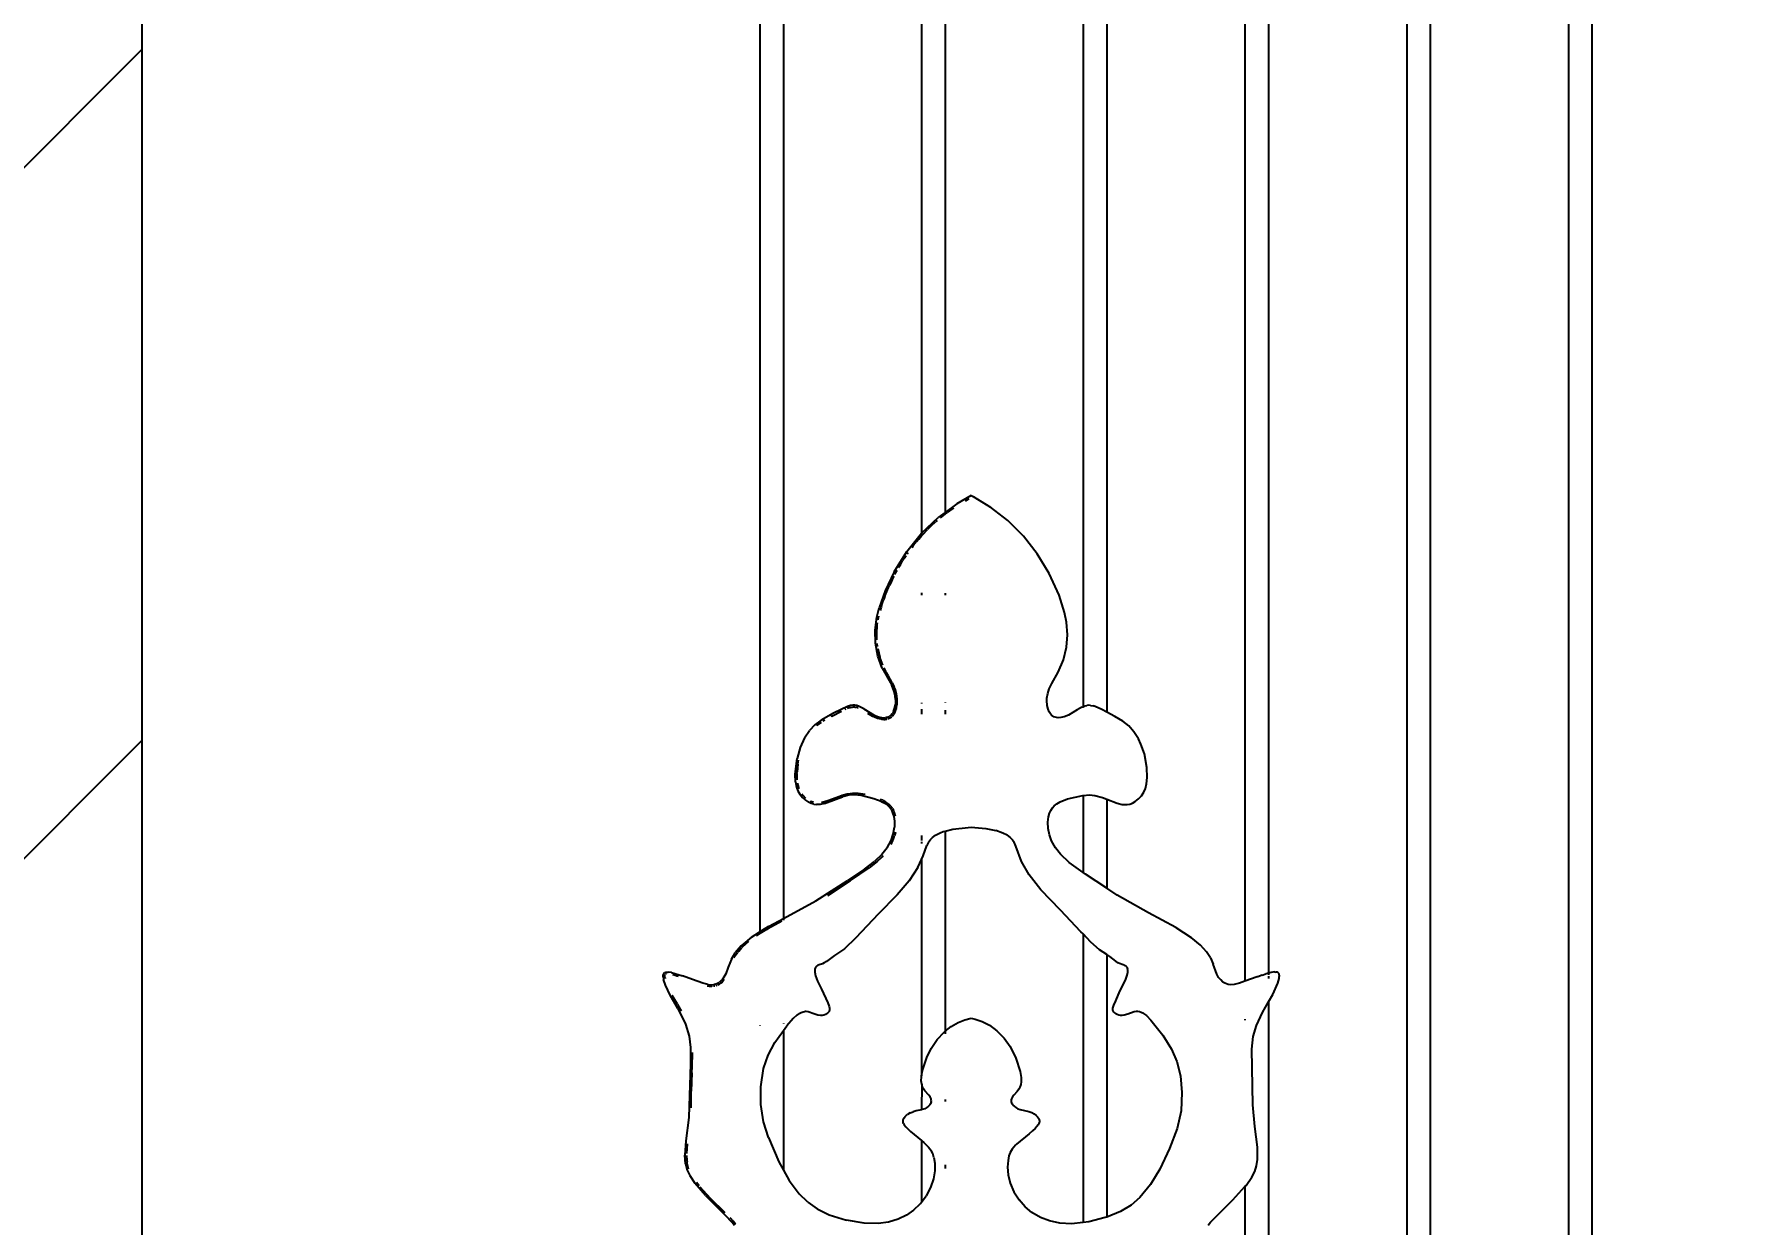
# Model space of a CAD drawing. Header units: inches. Extents: x -52 to 87, y -61 to 47.
# Drawn here: x 2.02 to 10.75, y -22.44 to -16.35 of the extents above; entities that cross this region are included whole.
import ezdxf

# ---------------------------------------------------------------- set-up
doc = ezdxf.new("R2010")
doc.units = ezdxf.units.IN
doc.header["$MEASUREMENT"] = 0
doc.dimstyles.get("Standard").update_dxf_attribs({"dimtxt": 1, "dimasz": 1, "dimexe": 0.18, "dimexo": 0.0625, "dimgap": 0.09, "dimtad": 0, "dimtih": 1, "dimtoh": 1, "dimdec": 1, "dimdsep": 46, "dimlunit": 3, "dimtxsty": 'Standard', "dimblk": 'OBLIQUE', "dimcen": 1, "dimse1": 1, "dimse2": 1, "dimclrd": 1, "dimadec": 0, "dimazin": 0, "dimtfac": 1, "dimtdec": 1, "dimtofl": 0, "dimtmove": 0, "dimatfit": 3, "dimfxl": 1, "dimtolj": 1, "dimtzin": 0, "dimarcsym": 0})

# ---------------------------------------------------------------- blocks, each defined once
blk = doc.blocks.new('_Oblique')
at = {"color": 0, "linetype": 'ByBlock', "lineweight": -2}
blk.add_line((-0.5, -0.5), (0.5, 0.5), dxfattribs=at)
blk = doc.blocks.new('*D6')
at = {"color": 1, "lineweight": -2, "transparency": 16777216}
for p, q in [((2.5723, 46.7915), (37.2384, 46.7915)), ((74.5723, 46.7915), (38.5851, 46.7915))]:
    blk.add_line(p, q, dxfattribs=at)
at = {"layer": 'Defpoints', "color": 0, "transparency": 16777216}
for p in [(74.5723, 46.7915), (2.5723, -45.4684), (74.5723, -45.4684)]:
    blk.add_point(p, dxfattribs=at)
at = {"color": 1, "lineweight": -2, "transparency": 16777216, "rotation": 180}
blk.add_blockref('_Oblique', (2.5723, 46.7915), dxfattribs=at)
at = {"color": 1, "lineweight": -2, "transparency": 16777216}
blk.add_blockref('_Oblique', (74.5723, 46.7915), dxfattribs=at)
at = {"color": 0, "transparency": 16777216, "insert": (37.9117, 46.7915), "char_height": 1, "attachment_point": 5}
blk.add_mtext("\\A1;6'", dxfattribs=at)

msp = doc.modelspace()

# ---------------------------------------------------------------- hatches: boundary and pattern name
h = msp.add_hatch()
h.set_pattern_fill('ANSI31', color=256, scale=20)
h.set_pattern_definition([(45, (-78.281, -54.853), (-1.767767, 1.767767), [])])
h.paths.add_polyline_path([(2.5723, 38.5316), (-2.4277, 38.5316), (-2.4277, -45.4684), (2.5723, -45.4684)])
h.paths.add_polyline_path([(74.5723, -45.4684), (79.5723, -45.4684), (79.5723, 38.5316), (74.5723, 38.5316)])
h.paths.add_polyline_path([(-0.8443, -3.7957), (0.989, -3.7957), (0.989, -2.2957), (-0.8443, -2.2957)], flags=24)
h.paths.add_polyline_path([(76.1557, 22.7204), (77.989, 22.7204), (77.989, 24.2204), (76.1557, 24.2204)], flags=24)

# ---------------------------------------------------------------- linework, layer by layer
for p, q in [((2.5723, -45.4684), (2.5723, 38.5316)), ((9.8714, 38.5316), (9.8714, -25.779)), ((9.9919, 38.5316), (9.9919, -25.779)), ((5.7333, -8.2703), (5.7333, -20.9422)), ((5.8537, -8.2703), (5.8537, -20.8731)), ((7.3885, -8.2703), (7.3885, -19.7911)), ((7.509, -8.2703), (7.509, -19.8184)), ((8.2162, -8.2703), (8.2162, -21.1949)), ((8.3366, -8.2703), (8.3366, -21.1534)), ((9.0438, -8.2703), (9.0438, -25.779)), ((9.1642, -8.2703), (9.1642, -25.779)), ((6.6813, -9.9449), (6.6813, -18.7962)), ((6.5609, -9.9681), (6.5612, -18.9029)), ((6.7407, -18.7529), (6.6813, -18.7962)), ((6.8151, -18.7104), (6.7407, -18.7529)), ((6.7851, -18.737), (6.8043, -18.7258)), ((6.8151, -18.7104), (6.8245, -18.7153)), ((6.8245, -18.7153), (6.9137, -18.7688)), ((7.0024, -18.8377), (6.9137, -18.7688)), ((6.5612, -18.9029), (6.6465, -18.8217)), ((6.608, -18.8676), (6.6347, -18.8435)), ((6.6405, -18.8381), (6.6347, -18.8435)), ((6.6813, -18.7962), (6.6465, -18.8217)), ((6.6575, -18.8238), (6.6813, -18.8062)), ((6.6813, -18.7962), (6.6813, -18.8062)), ((6.6813, -18.8062), (6.6924, -18.7966)), ((6.7014, -18.7904), (6.6924, -18.7966)), ((6.7101, -18.7838), (6.7014, -18.7904)), ((6.7236, -18.7752), (6.7101, -18.7838)), ((6.7236, -18.7752), (6.7256, -18.7736)), ((7.0823, -18.9175), (7.0024, -18.8377)), ((6.4855, -18.9962), (6.5612, -18.9029)), ((6.5462, -18.9326), (6.5331, -18.949)), ((6.5462, -18.9326), (6.5529, -18.9255)), ((6.5529, -18.9255), (6.5609, -18.916)), ((6.5612, -18.9029), (6.5609, -18.916)), ((6.5609, -18.916), (6.5617, -18.9151)), ((6.5617, -18.9151), (6.5696, -18.9074)), ((6.5696, -18.9074), (6.5918, -18.8834)), ((6.6, -18.8757), (6.5918, -18.8834)), ((6.608, -18.8676), (6.6, -18.8757)), ((7.153, -19.0081), (7.0823, -18.9175)), ((6.4206, -19.1008), (6.4855, -18.9962)), ((6.476, -19.0263), (6.4632, -19.0449)), ((6.476, -19.0263), (6.4787, -19.0213)), ((6.4787, -19.0213), (6.4825, -19.016)), ((6.4915, -19.0035), (6.4868, -19.0104)), ((6.5185, -18.9663), (6.5108, -18.977)), ((6.5185, -18.9663), (6.5331, -18.949)), ((7.2139, -19.1089), (7.153, -19.0081)), ((6.4206, -19.1008), (6.3746, -19.198)), ((6.4236, -19.1141), (6.4278, -19.1055)), ((6.4278, -19.1055), (6.4357, -19.0921)), ((6.4431, -19.0781), (6.4522, -19.0639)), ((6.4522, -19.0639), (6.4632, -19.0449)), ((7.2643, -19.2195), (7.2139, -19.1089)), ((6.3746, -19.198), (6.3436, -19.2848)), ((6.3728, -19.2257), (6.3967, -19.1685)), ((6.4046, -19.1525), (6.3967, -19.1685)), ((6.4102, -19.1399), (6.4046, -19.1525)), ((6.4192, -19.1229), (6.4102, -19.1399)), ((6.3315, -19.333), (6.3436, -19.2848)), ((6.3535, -19.2818), (6.3494, -19.2977)), ((6.3562, -19.2739), (6.3535, -19.2818)), ((6.3562, -19.2739), (6.3592, -19.2639)), ((6.3592, -19.2639), (6.3676, -19.2409)), ((6.3728, -19.2257), (6.3676, -19.2409)), ((6.5609, -19.2079), (6.5609, -19.2194)), ((6.6813, -19.2099), (6.6813, -19.2194)), ((7.2932, -19.3089), (7.2643, -19.2195)), ((6.3227, -19.3984), (6.3315, -19.333)), ((6.3328, -19.3873), (6.3329, -19.38)), ((6.3329, -19.38), (6.3344, -19.3708)), ((6.3344, -19.3708), (6.3353, -19.3611)), ((6.3381, -19.3467), (6.3402, -19.3337)), ((6.3402, -19.3337), (6.3424, -19.3251)), ((7.3031, -19.3573), (7.2932, -19.3089)), ((7.3082, -19.4227), (7.3031, -19.3573)), ((6.3245, -19.4661), (6.3227, -19.3984)), ((6.3374, -19.5322), (6.3245, -19.4661)), ((6.3311, -19.4044), (6.3328, -19.3873)), ((6.3316, -19.4488), (6.3311, -19.4044)), ((6.3359, -19.4827), (6.3333, -19.4672)), ((7.303, -19.4859), (7.3082, -19.4227)), ((6.3372, -19.4934), (6.3476, -19.5365)), ((6.3597, -19.5928), (6.3374, -19.5322)), ((6.3627, -19.5783), (6.3476, -19.5365)), ((7.2601, -19.6136), (7.2871, -19.551)), ((7.2871, -19.551), (7.303, -19.4859)), ((6.3597, -19.5928), (6.408, -19.6808)), ((6.3786, -19.6107), (6.3688, -19.5919)), ((6.3815, -19.6164), (6.3786, -19.6107)), ((6.3912, -19.6333), (6.3815, -19.6164)), ((6.4071, -19.6617), (6.3912, -19.6333)), ((7.2274, -19.6709), (7.2601, -19.6136)), ((6.4112, -19.6683), (6.4071, -19.6617)), ((6.4209, -19.7123), (6.408, -19.6808)), ((6.4112, -19.6683), (6.4202, -19.6879)), ((6.4245, -19.6983), (6.4202, -19.6879)), ((6.4264, -19.735), (6.4209, -19.7123)), ((6.4255, -19.6994), (6.4245, -19.6983)), ((6.4332, -19.725), (6.4255, -19.6994)), ((6.4366, -19.7498), (6.4332, -19.725)), ((7.2025, -19.7463), (7.2063, -19.7231)), ((7.2063, -19.7231), (7.2143, -19.6984)), ((7.2143, -19.6984), (7.2274, -19.6709)), ((6.1016, -19.838), (6.1515, -19.8128)), ((6.1495, -19.804), (6.1107, -19.8238)), ((6.181, -19.7895), (6.1495, -19.804)), ((6.1732, -19.8023), (6.1678, -19.8045)), ((6.1979, -19.7845), (6.181, -19.7895)), ((6.1813, -19.7989), (6.187, -19.7966)), ((6.187, -19.7966), (6.1918, -19.7952)), ((6.1918, -19.7952), (6.1966, -19.7937)), ((6.1966, -19.7937), (6.1984, -19.7934)), ((6.2092, -19.7829), (6.1979, -19.7845)), ((6.1984, -19.7934), (6.2004, -19.7928)), ((6.2004, -19.7928), (6.2067, -19.7919)), ((6.2067, -19.7919), (6.2082, -19.7916)), ((6.2082, -19.7916), (6.2099, -19.7915)), ((6.2189, -19.783), (6.2092, -19.7829)), ((6.2099, -19.7915), (6.2139, -19.7916)), ((6.2165, -19.7915), (6.2139, -19.7916)), ((6.2165, -19.7915), (6.2184, -19.7917)), ((6.2184, -19.7917), (6.221, -19.7921)), ((6.2288, -19.7847), (6.2189, -19.783)), ((6.221, -19.7921), (6.2255, -19.7928)), ((6.2353, -19.7959), (6.2255, -19.7928)), ((6.2419, -19.7892), (6.2288, -19.7847)), ((6.2353, -19.7959), (6.2362, -19.7963)), ((6.2646, -19.8015), (6.2419, -19.7892)), ((6.2646, -19.8015), (6.3183, -19.8341)), ((6.4168, -19.8146), (6.4113, -19.8244)), ((6.4168, -19.8146), (6.4224, -19.7998)), ((6.4224, -19.7998), (6.4271, -19.7769)), ((6.4231, -19.8213), (6.4253, -19.8167)), ((6.4253, -19.8167), (6.4297, -19.8055)), ((6.4282, -19.7542), (6.4264, -19.735)), ((6.4282, -19.7542), (6.4271, -19.7769)), ((6.4297, -19.8055), (6.4305, -19.8022)), ((6.4316, -19.7989), (6.4305, -19.8022)), ((6.4316, -19.7989), (6.4359, -19.7762)), ((6.4359, -19.7762), (6.4366, -19.7498)), ((6.5609, -19.771), (6.5609, -19.7733)), ((6.5609, -19.8034), (6.5609, -19.8287)), ((6.6813, -19.7687), (6.6813, -19.7706)), ((6.6813, -19.8077), (6.6813, -19.8283)), ((7.202, -19.7587), (7.2025, -19.7463)), ((7.2041, -19.7838), (7.202, -19.7587)), ((7.2088, -19.8029), (7.2041, -19.7838)), ((7.2144, -19.8166), (7.2088, -19.8029)), ((7.2205, -19.8267), (7.2144, -19.8166)), ((7.3579, -19.8064), (7.3134, -19.8334)), ((7.3811, -19.7927), (7.3579, -19.8064)), ((7.3811, -19.7927), (7.3885, -19.7911)), ((7.3885, -19.7911), (7.3957, -19.7864)), ((7.3957, -19.7864), (7.4062, -19.7837)), ((7.4157, -19.7828), (7.4062, -19.7837)), ((7.426, -19.7834), (7.4157, -19.7828)), ((7.426, -19.7834), (7.4407, -19.7867)), ((7.4651, -19.7963), (7.4407, -19.7867)), ((7.4828, -19.805), (7.4651, -19.7963)), ((7.509, -19.8184), (7.4828, -19.805)), ((7.5509, -19.8397), (7.509, -19.8184)), ((6.0141, -19.8836), (5.9876, -19.9123)), ((6.0467, -19.8586), (6.0141, -19.8836)), ((6.0256, -19.8851), (6.025, -19.8861)), ((6.0256, -19.8851), (6.0279, -19.8834)), ((6.0279, -19.8834), (6.0301, -19.8813)), ((6.0301, -19.8813), (6.0479, -19.8687)), ((6.1107, -19.8238), (6.0467, -19.8586)), ((6.0562, -19.8628), (6.0652, -19.8579)), ((6.1016, -19.838), (6.0968, -19.8406)), ((6.3122, -19.8401), (6.286, -19.8256)), ((6.3161, -19.8426), (6.3122, -19.8401)), ((6.3234, -19.8452), (6.3161, -19.8426)), ((6.3183, -19.8341), (6.3398, -19.8424)), ((6.3249, -19.8459), (6.3234, -19.8452)), ((6.336, -19.85), (6.3249, -19.8459)), ((6.3453, -19.8525), (6.336, -19.85)), ((6.3398, -19.8424), (6.3562, -19.8461)), ((6.3538, -19.8543), (6.3453, -19.8525)), ((6.3583, -19.8551), (6.3538, -19.8543)), ((6.3562, -19.8461), (6.3687, -19.8471)), ((6.3625, -19.8552), (6.3583, -19.8551)), ((6.3685, -19.8555), (6.3625, -19.8552)), ((6.3685, -19.8555), (6.3723, -19.8556)), ((6.3687, -19.8471), (6.3784, -19.8463)), ((6.3754, -19.8552), (6.3723, -19.8556)), ((6.3765, -19.8551), (6.3754, -19.8552)), ((6.3765, -19.8551), (6.3806, -19.8546)), ((6.386, -19.8445), (6.3784, -19.8463)), ((6.3852, -19.8536), (6.3806, -19.8546)), ((6.386, -19.8445), (6.3874, -19.844)), ((6.3874, -19.844), (6.393, -19.8416)), ((6.3902, -19.8521), (6.393, -19.851)), ((6.393, -19.8416), (6.3984, -19.8382)), ((6.397, -19.8491), (6.393, -19.851)), ((6.3983, -19.8485), (6.397, -19.8491)), ((6.4052, -19.8439), (6.3983, -19.8485)), ((6.4038, -19.8336), (6.3984, -19.8382)), ((6.4038, -19.8336), (6.4091, -19.8274)), ((6.4041, -19.8446), (6.4052, -19.8439)), ((6.4052, -19.8439), (6.4089, -19.8404)), ((6.4091, -19.8274), (6.4113, -19.8244)), ((6.4107, -19.8387), (6.4118, -19.8377)), ((6.4118, -19.8377), (6.419, -19.8282)), ((6.4204, -19.8257), (6.419, -19.8282)), ((6.4231, -19.8213), (6.4204, -19.8257)), ((7.2262, -19.8334), (7.2205, -19.8267)), ((7.2319, -19.8383), (7.2262, -19.8334)), ((7.2375, -19.8418), (7.2319, -19.8383)), ((7.244, -19.8445), (7.2375, -19.8418)), ((7.2511, -19.8462), (7.244, -19.8445)), ((7.2598, -19.847), (7.2511, -19.8462)), ((7.2729, -19.8463), (7.2598, -19.847)), ((7.2907, -19.8424), (7.2729, -19.8463)), ((7.3134, -19.8334), (7.2907, -19.8424)), ((7.5918, -19.8642), (7.5509, -19.8397)), ((7.6211, -19.8883), (7.5918, -19.8642)), ((7.6472, -19.9182), (7.6211, -19.8883)), ((5.9622, -19.9499), (5.9389, -19.9998)), ((5.9622, -19.9499), (5.9876, -19.9123)), ((7.6711, -19.9551), (7.6472, -19.9182)), ((7.6839, -19.9813), (7.6711, -19.9551)), ((7.7011, -20.0308), (7.6839, -19.9813)), ((5.9142, -20.1357), (5.9235, -20.0551)), ((5.9389, -19.9998), (5.9235, -20.0551)), ((5.9273, -20.0842), (5.931, -20.0645)), ((7.7137, -20.102), (7.7011, -20.0308)), ((5.9156, -20.1751), (5.9142, -20.1357)), ((5.9229, -20.1325), (5.923, -20.1306)), ((5.9229, -20.1325), (5.9232, -20.1641)), ((5.923, -20.1306), (5.9237, -20.124)), ((5.9273, -20.0842), (5.9237, -20.124)), ((7.713, -20.1857), (7.7162, -20.1526)), ((7.7162, -20.1526), (7.7137, -20.102)), ((5.9156, -20.1751), (5.921, -20.2017)), ((5.921, -20.2017), (5.9281, -20.2208)), ((5.9259, -20.1822), (5.9272, -20.1913)), ((5.9272, -20.1913), (5.9331, -20.2103)), ((5.9281, -20.2208), (5.9377, -20.2379)), ((5.9377, -20.2379), (5.9514, -20.255)), ((5.9474, -20.236), (5.9527, -20.2436)), ((5.9514, -20.255), (5.9663, -20.2686)), ((5.9527, -20.2436), (5.9669, -20.258)), ((6.0638, -20.2853), (6.1557, -20.2514)), ((6.0818, -20.2702), (6.1371, -20.2491)), ((6.1371, -20.2491), (6.1551, -20.2429)), ((6.1551, -20.2429), (6.1805, -20.2363)), ((6.1894, -20.2435), (6.1557, -20.2514)), ((6.1805, -20.2363), (6.2088, -20.2332)), ((6.2164, -20.2418), (6.1894, -20.2435)), ((6.2369, -20.2345), (6.2088, -20.2332)), ((6.2524, -20.2454), (6.2164, -20.2418)), ((6.2715, -20.2403), (6.2369, -20.2345)), ((6.3171, -20.2608), (6.2524, -20.2454)), ((7.3084, -20.2622), (7.3869, -20.244)), ((7.3869, -20.244), (7.3885, -20.2439)), ((7.3885, -20.2439), (7.4207, -20.2418)), ((7.3885, -20.2439), (7.3885, -20.6391)), ((7.4207, -20.2418), (7.448, -20.2447)), ((7.448, -20.2447), (7.4871, -20.2555)), ((7.4871, -20.2555), (7.509, -20.2638)), ((7.6715, -20.2623), (7.6862, -20.2465)), ((7.6862, -20.2465), (7.6984, -20.2281)), ((7.6984, -20.2281), (7.7072, -20.208)), ((7.7072, -20.208), (7.713, -20.1857)), ((5.9663, -20.2686), (5.9824, -20.2794)), ((5.996, -20.2856), (5.9824, -20.2794)), ((5.9915, -20.274), (5.9954, -20.2761)), ((6.0075, -20.2802), (5.9954, -20.2761)), ((6.0099, -20.2896), (5.996, -20.2856)), ((6.0099, -20.2896), (6.0232, -20.2911)), ((6.0412, -20.2901), (6.0232, -20.2911)), ((6.0638, -20.2853), (6.0412, -20.2901)), ((6.0492, -20.2798), (6.0522, -20.2794)), ((6.0522, -20.2794), (6.0805, -20.2707)), ((6.0818, -20.2702), (6.0805, -20.2707)), ((6.3546, -20.2745), (6.3171, -20.2608)), ((6.3487, -20.263), (6.3565, -20.266)), ((6.3546, -20.2745), (6.3756, -20.2862)), ((6.362, -20.2691), (6.3565, -20.266)), ((6.362, -20.2691), (6.3646, -20.2703)), ((6.3786, -20.2779), (6.3646, -20.2703)), ((6.3756, -20.2862), (6.3879, -20.2957)), ((6.3927, -20.2885), (6.3786, -20.2779)), ((6.3982, -20.3067), (6.3879, -20.2957)), ((6.4038, -20.2999), (6.3927, -20.2885)), ((6.4063, -20.3185), (6.3982, -20.3067)), ((6.4038, -20.2999), (6.408, -20.3059)), ((6.4063, -20.3185), (6.4129, -20.3324)), ((6.408, -20.3059), (6.4101, -20.3084)), ((6.4116, -20.311), (6.4101, -20.3084)), ((6.4116, -20.311), (6.4133, -20.3134)), ((6.4129, -20.3324), (6.4188, -20.3517)), ((6.4133, -20.3134), (6.4158, -20.3186)), ((6.4184, -20.3234), (6.4158, -20.3186)), ((6.4196, -20.3264), (6.4184, -20.3234)), ((6.4196, -20.3264), (6.4207, -20.3288)), ((6.4275, -20.351), (6.4207, -20.3288)), ((7.2109, -20.354), (7.2161, -20.3356)), ((7.2161, -20.3356), (7.2226, -20.321)), ((7.2226, -20.321), (7.2309, -20.3081)), ((7.2309, -20.3081), (7.2404, -20.2976)), ((7.2404, -20.2976), (7.253, -20.2873)), ((7.253, -20.2873), (7.2699, -20.2773)), ((7.2699, -20.2773), (7.3084, -20.2622)), ((7.509, -20.2638), (7.509, -20.7191)), ((7.509, -20.2638), (7.5625, -20.2841)), ((7.5625, -20.2841), (7.5879, -20.29)), ((7.5879, -20.29), (7.5993, -20.2911)), ((7.5993, -20.2911), (7.6131, -20.2906)), ((7.6131, -20.2906), (7.6261, -20.2882)), ((7.6261, -20.2882), (7.6397, -20.2834)), ((7.6397, -20.2834), (7.6548, -20.2752)), ((7.6548, -20.2752), (7.6715, -20.2623)), ((6.4162, -20.4422), (6.4223, -20.4069)), ((6.4188, -20.3517), (6.4225, -20.3766)), ((6.4225, -20.3766), (6.4223, -20.4069)), ((6.6568, -20.4351), (6.6711, -20.4295)), ((6.6711, -20.4295), (6.6813, -20.4268)), ((6.6813, -20.4268), (6.7203, -20.4166)), ((6.6813, -20.4268), (6.6813, -21.451)), ((6.7203, -20.4166), (6.7988, -20.408)), ((6.7988, -20.408), (6.8151, -20.4074)), ((6.8151, -20.4074), (6.889, -20.4132)), ((6.889, -20.4132), (6.9405, -20.4237)), ((6.9765, -20.4365), (6.9405, -20.4237)), ((7.2074, -20.3814), (7.2109, -20.354)), ((7.2086, -20.4139), (7.2074, -20.3814)), ((7.2149, -20.4453), (7.2086, -20.4139)), ((6.3846, -20.5117), (6.3579, -20.546)), ((6.3846, -20.5117), (6.4048, -20.4747)), ((6.4045, -20.4953), (6.4174, -20.4657)), ((6.4048, -20.4747), (6.4162, -20.4422)), ((6.4174, -20.4657), (6.4189, -20.462)), ((6.4189, -20.462), (6.4227, -20.4492)), ((6.4269, -20.4346), (6.4227, -20.4492)), ((6.4269, -20.4346), (6.4273, -20.4317)), ((6.5609, -20.4484), (6.5609, -20.4732)), ((6.5609, -20.4768), (6.5609, -20.479)), ((6.5609, -20.4839), (6.5609, -20.4869)), ((6.5609, -20.4895), (6.5609, -20.4921)), ((6.5694, -20.5532), (6.5879, -20.5005)), ((6.5969, -20.4826), (6.5879, -20.5005)), ((6.5969, -20.4826), (6.606, -20.4703)), ((6.606, -20.4703), (6.6173, -20.4591)), ((6.6173, -20.4591), (6.632, -20.4482)), ((6.632, -20.4482), (6.6568, -20.4351)), ((6.9984, -20.4483), (6.9765, -20.4365)), ((6.9984, -20.4483), (7.014, -20.46)), ((7.014, -20.46), (7.0255, -20.4717)), ((7.0255, -20.4717), (7.0342, -20.4841)), ((7.0435, -20.5032), (7.0342, -20.4841)), ((7.0726, -20.5814), (7.0435, -20.5032)), ((7.2265, -20.4771), (7.2149, -20.4453)), ((7.2462, -20.5127), (7.2265, -20.4771)), ((7.2713, -20.5449), (7.2462, -20.5127)), ((6.2684, -20.6213), (6.3196, -20.5826)), ((6.3333, -20.5821), (6.2923, -20.6148)), ((6.3579, -20.546), (6.3196, -20.5826)), ((6.3333, -20.5821), (6.3584, -20.5575)), ((6.3584, -20.5575), (6.3643, -20.5517)), ((6.5418, -20.6127), (6.5609, -20.5715)), ((6.5609, -20.5715), (6.5694, -20.5532)), ((6.5609, -20.5715), (6.5609, -21.6782)), ((7.1114, -20.6504), (7.0726, -20.5814)), ((7.3166, -20.5876), (7.2713, -20.5449)), ((7.3885, -20.6391), (7.3166, -20.5876)), ((6.0197, -20.783), (6.1808, -20.6807)), ((6.0816, -20.7558), (6.1971, -20.6801)), ((6.2684, -20.6213), (6.1808, -20.6807)), ((6.1971, -20.6801), (6.2923, -20.6148)), ((6.4973, -20.6804), (6.4361, -20.7523)), ((6.5418, -20.6127), (6.4973, -20.6804)), ((7.1721, -20.728), (7.1114, -20.6504)), ((7.3995, -20.647), (7.3885, -20.6391)), ((7.509, -20.7191), (7.3995, -20.647)), ((6.4361, -20.7523), (6.3381, -20.8515)), ((7.2715, -20.8309), (7.1721, -20.728)), ((7.5628, -20.7545), (7.509, -20.7191)), ((7.7219, -20.8442), (7.5628, -20.7545)), ((5.8537, -20.8731), (6.0197, -20.783)), ((6.3381, -20.8515), (6.2246, -20.9733)), ((7.3767, -20.9412), (7.2715, -20.8309)), ((7.8618, -20.9196), (7.7219, -20.8442)), ((5.6904, -20.9691), (5.7333, -20.9422)), ((5.7333, -20.9513), (5.7149, -20.9625)), ((5.7772, -20.9146), (5.7333, -20.9422)), ((5.7582, -20.9354), (5.7333, -20.9513)), ((5.7333, -20.9422), (5.7333, -20.9513)), ((5.765, -20.9317), (5.7582, -20.9354)), ((5.7738, -20.9264), (5.765, -20.9317)), ((5.8461, -20.887), (5.7738, -20.9264)), ((5.7772, -20.9146), (5.8537, -20.8731)), ((5.8537, -20.8743), (5.8537, -20.8829)), ((7.3885, -20.9529), (7.3767, -20.9412)), ((7.4269, -20.9954), (7.3885, -20.9529)), ((7.3885, -20.9529), (7.3885, -22.4288)), ((7.8618, -20.9196), (7.9416, -20.9704)), ((5.638, -21.0132), (5.6068, -21.0495)), ((5.6256, -21.0404), (5.6193, -21.0473)), ((5.6256, -21.0404), (5.639, -21.0246)), ((5.6904, -20.9691), (5.638, -21.0132)), ((5.6432, -21.0203), (5.639, -21.0246)), ((5.675, -20.9917), (5.6432, -21.0203)), ((6.1661, -21.0292), (6.115, -21.063)), ((6.2246, -20.9733), (6.1661, -21.0292)), ((7.4714, -21.0349), (7.4269, -20.9954)), ((7.509, -21.0586), (7.4714, -21.0349)), ((7.9887, -21.0098), (7.9416, -20.9704)), ((8.0189, -21.0435), (7.9887, -21.0098)), ((5.5716, -21.1223), (5.5588, -21.1577)), ((5.5873, -21.0816), (5.5716, -21.1223)), ((5.5873, -21.0816), (5.6068, -21.0495)), ((5.6155, -21.0523), (5.6004, -21.0758)), ((5.6155, -21.0523), (5.6193, -21.0473)), ((6.0157, -21.1283), (6.0145, -21.1332)), ((6.0173, -21.1246), (6.0157, -21.1283)), ((6.0191, -21.1216), (6.0173, -21.1246)), ((6.0212, -21.1192), (6.0191, -21.1216)), ((6.0238, -21.117), (6.0212, -21.1192)), ((6.028, -21.1145), (6.0238, -21.117)), ((6.0361, -21.1111), (6.028, -21.1145)), ((6.0541, -21.1052), (6.0361, -21.1111)), ((6.0627, -21.1009), (6.0541, -21.1052)), ((6.0735, -21.093), (6.0627, -21.1009)), ((6.115, -21.063), (6.0735, -21.093)), ((7.509, -21.0586), (7.509, -22.401)), ((7.5238, -21.068), (7.509, -21.0586)), ((7.5547, -21.0913), (7.5238, -21.068)), ((7.5661, -21.1), (7.5547, -21.0913)), ((7.5738, -21.1042), (7.5661, -21.1)), ((7.5931, -21.1108), (7.5738, -21.1042)), ((7.6005, -21.1136), (7.5931, -21.1108)), ((7.6005, -21.1136), (7.6057, -21.1164)), ((7.6057, -21.1164), (7.6084, -21.1186)), ((7.6084, -21.1186), (7.6106, -21.1209)), ((7.6106, -21.1209), (7.6125, -21.1237)), ((7.6125, -21.1237), (7.614, -21.127)), ((7.614, -21.127), (7.6153, -21.1311)), ((8.0394, -21.0748), (8.0189, -21.0435)), ((8.0394, -21.0748), (8.0536, -21.1068)), ((8.072, -21.1589), (8.0536, -21.1068)), ((5.2383, -21.1715), (5.2384, -21.1658)), ((5.2383, -21.1715), (5.2407, -21.1866)), ((5.2384, -21.1658), (5.2391, -21.1605)), ((5.24, -21.1576), (5.2391, -21.1605)), ((5.24, -21.1576), (5.2411, -21.1553)), ((5.2497, -21.2148), (5.2407, -21.1866)), ((5.2422, -21.1537), (5.2411, -21.1553)), ((5.2422, -21.1537), (5.2441, -21.1517)), ((5.2441, -21.1517), (5.2455, -21.1506)), ((5.2455, -21.1506), (5.2479, -21.1494)), ((5.2469, -21.1705), (5.247, -21.1655)), ((5.2473, -21.1739), (5.2469, -21.1705)), ((5.247, -21.1655), (5.2474, -21.1624)), ((5.2474, -21.1758), (5.2473, -21.1739)), ((5.2474, -21.1624), (5.248, -21.1606)), ((5.2474, -21.1758), (5.2478, -21.1781)), ((5.2478, -21.1781), (5.2487, -21.1814)), ((5.2479, -21.1494), (5.2495, -21.1488)), ((5.2495, -21.1488), (5.2511, -21.1483)), ((5.2735, -21.2659), (5.2497, -21.2148)), ((5.2515, -21.1572), (5.2505, -21.1577)), ((5.2511, -21.1483), (5.256, -21.1475)), ((5.2531, -21.1566), (5.2515, -21.1572)), ((5.256, -21.1561), (5.2531, -21.1566)), ((5.256, -21.1475), (5.2642, -21.1475)), ((5.2801, -21.1499), (5.2642, -21.1475)), ((5.2801, -21.1499), (5.3367, -21.1675)), ((5.2857, -21.1605), (5.3002, -21.1643)), ((5.3002, -21.1643), (5.3042, -21.1657)), ((5.3042, -21.1657), (5.3064, -21.1663)), ((5.3064, -21.1663), (5.3146, -21.1692)), ((5.3883, -21.1864), (5.3367, -21.1675)), ((5.4406, -21.2044), (5.3883, -21.1864)), ((5.4694, -21.2111), (5.4406, -21.2044)), ((5.4694, -21.2111), (5.4861, -21.2124)), ((5.4861, -21.2124), (5.4977, -21.2115)), ((5.5072, -21.2093), (5.4977, -21.2115)), ((5.5159, -21.2058), (5.5072, -21.2093)), ((5.5159, -21.2058), (5.5244, -21.2006)), ((5.5188, -21.2139), (5.5173, -21.2146)), ((5.5188, -21.2139), (5.528, -21.2085)), ((5.5335, -21.1933), (5.5244, -21.2006)), ((5.5302, -21.2068), (5.528, -21.2085)), ((5.5291, -21.2079), (5.528, -21.2085)), ((5.5302, -21.2068), (5.5291, -21.2079)), ((5.5328, -21.2049), (5.5302, -21.2068)), ((5.54, -21.199), (5.5328, -21.2049)), ((5.5397, -21.187), (5.5335, -21.1933)), ((5.5496, -21.174), (5.5397, -21.187)), ((5.5416, -21.197), (5.54, -21.199)), ((5.5454, -21.193), (5.5416, -21.197)), ((5.5511, -21.1867), (5.5454, -21.193)), ((5.5588, -21.1577), (5.5496, -21.174)), ((6.0145, -21.1332), (6.0139, -21.1399)), ((6.0139, -21.1399), (6.0143, -21.1489)), ((6.0143, -21.1489), (6.018, -21.1676)), ((6.018, -21.1676), (6.0278, -21.1947)), ((6.0278, -21.1947), (6.0487, -21.2346)), ((7.576, -21.2451), (7.6045, -21.1898)), ((7.6045, -21.1898), (7.6133, -21.1636)), ((7.6133, -21.1636), (7.6161, -21.1475)), ((7.6163, -21.1376), (7.6153, -21.1311)), ((7.6161, -21.1475), (7.6163, -21.1376)), ((8.0813, -21.175), (8.072, -21.1589)), ((8.0919, -21.1884), (8.0813, -21.175)), ((8.1034, -21.1989), (8.0919, -21.1884)), ((8.1126, -21.2049), (8.1034, -21.1989)), ((8.1213, -21.2087), (8.1126, -21.2049)), ((8.131, -21.2113), (8.1213, -21.2087)), ((8.1432, -21.2124), (8.131, -21.2113)), ((8.1601, -21.2112), (8.1432, -21.2124)), ((8.188, -21.2049), (8.1601, -21.2112)), ((8.2162, -21.1949), (8.188, -21.2049)), ((8.2791, -21.1727), (8.2162, -21.1949)), ((8.282, -21.1716), (8.2791, -21.1727)), ((8.3036, -21.164), (8.282, -21.1716)), ((8.3036, -21.164), (8.3226, -21.1576)), ((8.3366, -21.1534), (8.3226, -21.1576)), ((8.3383, -21.1528), (8.3366, -21.1534)), ((8.3366, -21.1534), (8.3366, -21.1625)), ((8.3366, -21.1683), (8.3366, -21.1805)), ((8.3509, -21.1497), (8.3383, -21.1528)), ((8.3666, -21.1474), (8.3509, -21.1497)), ((8.3585, -21.2626), (8.3843, -21.2045)), ((8.3666, -21.1474), (8.3741, -21.1475)), ((8.3786, -21.1481), (8.3741, -21.1475)), ((8.3818, -21.1491), (8.3786, -21.1481)), ((8.384, -21.1502), (8.3818, -21.1491)), ((8.3859, -21.1514), (8.384, -21.1502)), ((8.3843, -21.2045), (8.3907, -21.1811)), ((8.3874, -21.1529), (8.3859, -21.1514)), ((8.3887, -21.1546), (8.3874, -21.1529)), ((8.3887, -21.1546), (8.3899, -21.1566)), ((8.3908, -21.1592), (8.3899, -21.1566)), ((8.3907, -21.1811), (8.392, -21.1698)), ((8.3917, -21.1634), (8.3908, -21.1592)), ((8.3917, -21.1634), (8.392, -21.1698)), ((5.3137, -21.3345), (5.2735, -21.2659)), ((5.2832, -21.2654), (5.2844, -21.2677)), ((5.3108, -21.3124), (5.2844, -21.2677)), ((5.463, -21.2188), (5.4831, -21.2209)), ((5.4892, -21.2207), (5.4831, -21.2209)), ((5.5021, -21.2193), (5.4965, -21.2203)), ((5.5122, -21.2165), (5.5078, -21.2181)), ((6.0487, -21.2346), (6.0811, -21.3059)), ((7.5446, -21.3165), (7.5546, -21.2943)), ((7.5546, -21.2943), (7.576, -21.2451)), ((8.3058, -21.3542), (8.3366, -21.3007)), ((8.3366, -21.3007), (8.3585, -21.2626)), ((8.3366, -21.3007), (8.3366, -25.779)), ((5.3108, -21.3124), (5.3135, -21.318)), ((5.3135, -21.318), (5.3302, -21.3467)), ((5.3137, -21.3345), (5.3523, -21.4149)), ((5.9032, -21.385), (5.8713, -21.4222)), ((5.9221, -21.3678), (5.9032, -21.385)), ((5.9347, -21.3592), (5.9221, -21.3678)), ((5.9347, -21.3592), (5.9452, -21.354)), ((5.9452, -21.354), (5.9543, -21.3512)), ((5.9543, -21.3512), (5.9626, -21.3499)), ((5.9704, -21.35), (5.9626, -21.3499)), ((5.9809, -21.3518), (5.9704, -21.35)), ((6.0093, -21.3617), (5.9809, -21.3518)), ((6.0307, -21.3684), (6.0093, -21.3617)), ((6.0433, -21.3701), (6.0307, -21.3684)), ((6.0519, -21.3698), (6.0433, -21.3701)), ((6.0602, -21.3682), (6.0519, -21.3698)), ((6.0684, -21.3651), (6.0602, -21.3682)), ((6.0763, -21.3606), (6.0684, -21.3651)), ((6.0814, -21.3565), (6.0763, -21.3606)), ((6.0811, -21.3059), (6.0881, -21.3238)), ((6.0849, -21.3525), (6.0814, -21.3565)), ((6.0872, -21.349), (6.0849, -21.3525)), ((6.0887, -21.3456), (6.0872, -21.349)), ((6.0881, -21.3238), (6.0899, -21.332)), ((6.0897, -21.3419), (6.0887, -21.3456)), ((6.0902, -21.3378), (6.0897, -21.3419)), ((6.0899, -21.332), (6.0902, -21.3378)), ((6.7823, -21.3916), (6.8151, -21.3839)), ((6.8151, -21.3839), (6.836, -21.3882)), ((6.836, -21.3882), (6.871, -21.4002)), ((7.5401, -21.3381), (7.5403, -21.3329)), ((7.5406, -21.3423), (7.5401, -21.3381)), ((7.5403, -21.3329), (7.5411, -21.3277)), ((7.5416, -21.346), (7.5406, -21.3423)), ((7.5411, -21.3277), (7.5446, -21.3165)), ((7.5434, -21.3497), (7.5416, -21.346)), ((7.5457, -21.353), (7.5434, -21.3497)), ((7.5496, -21.3572), (7.5457, -21.353)), ((7.5554, -21.3616), (7.5496, -21.3572)), ((7.5621, -21.3653), (7.5554, -21.3616)), ((7.5704, -21.3683), (7.5621, -21.3653)), ((7.5787, -21.3699), (7.5704, -21.3683)), ((7.587, -21.3701), (7.5787, -21.3699)), ((7.5984, -21.3687), (7.587, -21.3701)), ((7.6163, -21.3634), (7.5984, -21.3687)), ((7.6482, -21.3521), (7.6163, -21.3634)), ((7.6598, -21.35), (7.6482, -21.3521)), ((7.6678, -21.3499), (7.6598, -21.35)), ((7.676, -21.3512), (7.6678, -21.3499)), ((7.6846, -21.3539), (7.676, -21.3512)), ((7.6962, -21.3596), (7.6846, -21.3539)), ((7.6962, -21.3596), (7.7113, -21.3704)), ((7.7113, -21.3704), (7.7347, -21.3933)), ((8.2162, -21.3892), (8.2162, -21.3947)), ((8.2754, -21.4216), (8.3058, -21.3542)), ((5.3523, -21.4149), (5.3707, -21.475)), ((5.3707, -21.475), (5.3784, -21.5337)), ((5.7333, -21.4199), (5.7333, -21.421)), ((5.8092, -21.5082), (5.8537, -21.4466)), ((5.8537, -21.4092), (5.8537, -21.4102)), ((5.8537, -21.4466), (5.8713, -21.4222)), ((5.8537, -21.4466), (5.8537, -22.1607)), ((6.6412, -21.493), (6.6761, -21.4552)), ((6.6761, -21.4552), (6.6813, -21.451)), ((6.6813, -21.451), (6.7125, -21.4261)), ((6.6813, -21.451), (6.6813, -21.4642)), ((6.7125, -21.4261), (6.7482, -21.4053)), ((6.7482, -21.4053), (6.7823, -21.3916)), ((6.871, -21.4002), (6.9082, -21.4199)), ((6.9082, -21.4199), (6.9467, -21.4485)), ((6.9467, -21.4485), (6.9831, -21.4857)), ((7.7347, -21.3933), (7.7961, -21.471)), ((7.7961, -21.471), (7.8405, -21.5423)), ((8.2588, -21.4783), (8.2754, -21.4216)), ((5.3784, -21.5337), (5.3779, -21.6186)), ((5.386, -21.6319), (5.3878, -21.5589)), ((5.7749, -21.5737), (5.8092, -21.5082)), ((6.588, -21.5856), (6.6108, -21.5383)), ((6.6108, -21.5383), (6.6412, -21.493)), ((6.9831, -21.4857), (7.0142, -21.5294)), ((7.0142, -21.5294), (7.0434, -21.5884)), ((7.8405, -21.5423), (7.8675, -21.6061)), ((8.2515, -21.5415), (8.2588, -21.4783)), ((8.257, -21.8265), (8.2515, -21.5415)), ((5.3779, -21.6186), (5.3737, -21.78)), ((5.3847, -21.6632), (5.386, -21.6319)), ((5.7379, -21.7344), (5.7526, -21.6412)), ((5.7526, -21.6412), (5.7749, -21.5737)), ((6.5609, -21.6782), (6.5658, -21.6509)), ((6.5658, -21.6509), (6.588, -21.5856)), ((7.0434, -21.5884), (7.0656, -21.656)), ((7.8675, -21.6061), (7.8855, -21.6786)), ((5.3847, -21.6632), (5.3823, -21.7578)), ((5.7377, -21.8248), (5.7379, -21.7344)), ((6.5594, -21.7049), (6.5599, -21.6837)), ((6.5614, -21.721), (6.5594, -21.7049)), ((6.5599, -21.6837), (6.5609, -21.6782)), ((6.5614, -21.721), (6.5609, -21.8523)), ((6.5652, -21.7341), (6.5614, -21.721)), ((6.5705, -21.7454), (6.5652, -21.7341)), ((7.0644, -21.7358), (7.0585, -21.7476)), ((7.0683, -21.7234), (7.0644, -21.7358)), ((7.0656, -21.656), (7.0706, -21.6875)), ((7.0706, -21.709), (7.0683, -21.7234)), ((7.0706, -21.6875), (7.0706, -21.709)), ((7.8855, -21.6786), (7.8938, -21.7636)), ((5.3737, -21.78), (5.3699, -21.8915)), ((5.3814, -21.8429), (5.3823, -21.7578)), ((5.7512, -21.9134), (5.7377, -21.8248)), ((6.5768, -21.7549), (6.5705, -21.7454)), ((6.5972, -21.7769), (6.5768, -21.7549)), ((6.6049, -21.7867), (6.5972, -21.7769)), ((6.6063, -21.8221), (6.6027, -21.8274)), ((6.6079, -21.7921), (6.6049, -21.7867)), ((6.6087, -21.8171), (6.6063, -21.8221)), ((6.6098, -21.7971), (6.6079, -21.7921)), ((6.6103, -21.812), (6.6087, -21.8171)), ((6.6108, -21.8018), (6.6098, -21.7971)), ((6.6103, -21.812), (6.611, -21.807)), ((6.611, -21.807), (6.6108, -21.8018)), ((6.6813, -21.7991), (6.6813, -21.8105)), ((7.0194, -21.8019), (7.0193, -21.8069)), ((7.0193, -21.8069), (7.0198, -21.8116)), ((7.0204, -21.7971), (7.0194, -21.8019)), ((7.0198, -21.8116), (7.0214, -21.8169)), ((7.0221, -21.7924), (7.0204, -21.7971)), ((7.0214, -21.8169), (7.024, -21.8222)), ((7.0256, -21.7862), (7.0221, -21.7924)), ((7.024, -21.8222), (7.028, -21.828)), ((7.0323, -21.7777), (7.0256, -21.7862)), ((7.0503, -21.7586), (7.0323, -21.7777)), ((7.0585, -21.7476), (7.0503, -21.7586)), ((7.8938, -21.7636), (7.8891, -21.8584)), ((8.266, -21.9385), (8.257, -21.8265)), ((5.3699, -21.8915), (5.354, -22.0106)), ((5.7769, -21.9945), (5.7512, -21.9134)), ((6.4664, -21.9083), (6.4671, -21.9044)), ((6.4665, -21.9126), (6.4664, -21.9083)), ((6.4671, -21.9167), (6.4665, -21.9126)), ((6.4671, -21.9044), (6.4686, -21.8999)), ((6.4686, -21.8999), (6.4717, -21.8939)), ((6.4717, -21.8939), (6.4765, -21.8875)), ((6.4765, -21.8875), (6.4843, -21.8799)), ((6.4843, -21.8799), (6.4889, -21.8762)), ((6.5032, -21.8675), (6.4889, -21.8762)), ((6.5032, -21.8675), (6.517, -21.862)), ((6.5332, -21.858), (6.517, -21.862)), ((6.5609, -21.8523), (6.5332, -21.858)), ((6.5638, -21.8517), (6.5609, -21.8523)), ((6.5774, -21.8468), (6.5638, -21.8517)), ((6.5874, -21.8412), (6.5774, -21.8468)), ((6.5964, -21.8342), (6.5874, -21.8412)), ((6.6027, -21.8274), (6.5964, -21.8342)), ((7.028, -21.828), (7.034, -21.8344)), ((7.034, -21.8344), (7.0425, -21.841)), ((7.0425, -21.841), (7.054, -21.8473)), ((7.054, -21.8473), (7.0662, -21.8517)), ((7.0662, -21.8517), (7.1105, -21.8612)), ((7.1105, -21.8612), (7.1246, -21.8663)), ((7.1246, -21.8663), (7.1373, -21.8735)), ((7.1373, -21.8735), (7.1473, -21.8811)), ((7.1473, -21.8811), (7.155, -21.889)), ((7.155, -21.889), (7.1595, -21.8955)), ((7.1595, -21.8955), (7.162, -21.9008)), ((7.162, -21.9008), (7.1633, -21.905)), ((7.1637, -21.9132), (7.1629, -21.9176)), ((7.1633, -21.905), (7.1638, -21.9092)), ((7.1638, -21.9092), (7.1637, -21.9132)), ((7.8891, -21.8584), (7.8694, -21.9485)), ((5.7769, -21.9945), (5.8309, -22.1193)), ((6.4689, -21.9221), (6.4671, -21.9167)), ((6.4689, -21.9221), (6.4725, -21.9291)), ((6.4725, -21.9291), (6.4801, -21.9394)), ((6.4801, -21.9394), (6.5042, -21.9629)), ((6.5042, -21.9629), (6.5609, -22.0093)), ((7.1119, -21.9749), (7.0469, -22.0287)), ((7.1295, -21.9599), (7.1119, -21.9749)), ((7.1425, -21.9476), (7.1295, -21.9599)), ((7.1514, -21.9379), (7.1425, -21.9476)), ((7.1577, -21.9291), (7.1514, -21.9379)), ((7.1612, -21.9225), (7.1577, -21.9291)), ((7.1629, -21.9176), (7.1612, -21.9225)), ((7.8694, -21.9485), (7.8303, -22.0509)), ((8.2797, -22.0443), (8.266, -21.9385)), ((5.354, -22.0106), (5.349, -22.0848)), ((5.3529, -22.1281), (5.349, -22.0848)), ((5.3608, -22.0271), (5.3576, -22.0767)), ((5.3581, -22.0869), (5.358, -22.0951)), ((6.5609, -22.0093), (6.5609, -22.3249)), ((6.5609, -22.0093), (6.573, -22.0192)), ((6.573, -22.0192), (6.5969, -22.0432)), ((6.5969, -22.0432), (6.6092, -22.06)), ((6.6177, -22.0765), (6.6092, -22.06)), ((6.624, -22.0961), (6.6177, -22.0765)), ((7.0082, -22.0886), (7.0033, -22.1111)), ((7.0151, -22.0709), (7.0082, -22.0886)), ((7.0248, -22.0543), (7.0151, -22.0709)), ((7.0414, -22.0342), (7.0248, -22.0543)), ((7.0469, -22.0287), (7.0414, -22.0342)), ((7.8303, -22.0509), (7.7807, -22.1561)), ((8.2802, -22.1061), (8.2797, -22.0443)), ((5.3529, -22.1281), (5.3613, -22.1604)), ((5.358, -22.0951), (5.3588, -22.103)), ((5.3588, -22.103), (5.3591, -22.1103)), ((5.3591, -22.1103), (5.3603, -22.1171)), ((5.3616, -22.1279), (5.3603, -22.1171)), ((5.3613, -22.1604), (5.374, -22.1889)), ((5.3687, -22.1557), (5.3616, -22.1279)), ((5.8309, -22.1193), (5.8537, -22.1607)), ((5.8537, -22.1607), (5.8831, -22.2139)), ((6.6283, -22.1652), (6.6217, -22.2056)), ((6.624, -22.0961), (6.6285, -22.1249)), ((6.6285, -22.1249), (6.6283, -22.1652)), ((6.6813, -22.1333), (6.6813, -22.1525)), ((7.0033, -22.1111), (7.0011, -22.1451)), ((7.0011, -22.1451), (7.0045, -22.1856)), ((7.7807, -22.1561), (7.7331, -22.2349)), ((8.2518, -22.1966), (8.266, -22.1683)), ((8.266, -22.1683), (8.275, -22.1396)), ((8.275, -22.1396), (8.2802, -22.1061)), ((5.374, -22.1889), (5.3997, -22.2281)), ((5.4543, -22.2906), (5.3997, -22.2281)), ((5.4227, -22.2422), (5.4081, -22.2249)), ((5.4811, -22.3062), (5.4271, -22.248)), ((5.8831, -22.2139), (5.935, -22.2829)), ((6.6071, -22.2498), (6.5851, -22.2923)), ((6.6217, -22.2056), (6.6071, -22.2498)), ((7.0045, -22.1856), (7.0149, -22.228)), ((7.0149, -22.228), (7.0333, -22.2716)), ((7.7331, -22.2349), (7.6783, -22.3009)), ((8.1544, -22.3131), (8.2162, -22.2451)), ((8.2162, -22.2451), (8.2216, -22.2394)), ((8.2162, -22.2451), (8.2162, -25.779)), ((8.2216, -22.2394), (8.2518, -22.1966)), ((5.4543, -22.2906), (5.5574, -22.3939)), ((5.5559, -22.3801), (5.4811, -22.3062)), ((5.9787, -22.3254), (5.935, -22.2829)), ((5.9787, -22.3254), (6.0263, -22.359)), ((6.5196, -22.3666), (6.5554, -22.3323)), ((6.5554, -22.3323), (6.5609, -22.3249)), ((6.5609, -22.3249), (6.5851, -22.2923)), ((7.0333, -22.2716), (7.0596, -22.3135)), ((7.0911, -22.3493), (7.0596, -22.3135)), ((7.1256, -22.3778), (7.0911, -22.3493)), ((7.6336, -22.3395), (7.5795, -22.3724)), ((7.6783, -22.3009), (7.6336, -22.3395)), ((8.0398, -22.4272), (8.1544, -22.3131)), ((5.5922, -22.4293), (5.5574, -22.3939)), ((5.591, -22.4157), (5.5819, -22.4059)), ((5.591, -22.4157), (5.598, -22.4237)), ((5.603, -22.4446), (5.5922, -22.4293)), ((5.6071, -22.4356), (5.598, -22.4237)), ((5.6097, -22.4395), (5.6071, -22.4356)), ((6.0263, -22.359), (6.0878, -22.3892)), ((6.0878, -22.3892), (6.1761, -22.4174)), ((6.2664, -22.4332), (6.1761, -22.4174)), ((6.3379, -22.4345), (6.2664, -22.4332)), ((6.3914, -22.427), (6.3379, -22.4345)), ((6.4403, -22.4121), (6.3914, -22.427)), ((6.4836, -22.3913), (6.4403, -22.4121)), ((6.5196, -22.3666), (6.4836, -22.3913)), ((7.1694, -22.4033), (7.1256, -22.3778)), ((7.2163, -22.4212), (7.1694, -22.4033)), ((7.2682, -22.4321), (7.2163, -22.4212)), ((7.3286, -22.4353), (7.2682, -22.4321)), ((7.3885, -22.4288), (7.3286, -22.4353)), ((7.4162, -22.4257), (7.3885, -22.4288)), ((7.5009, -22.4042), (7.4162, -22.4257)), ((7.509, -22.401), (7.5009, -22.4042)), ((7.5795, -22.3724), (7.509, -22.401)), ((8.0284, -22.4426), (8.0398, -22.4272))]:
    msp.add_line(p, q)

# ---------------------------------------------------------------- dimensions: what is measured, and where the dimension line sits
dim = msp.add_linear_dim(base=(74.5723, 46.7915), p1=(2.5723, -45.4684), p2=(74.5723, -45.4684), dimstyle='Standard')
dim.commit()
dim.dimension.update_dxf_attribs({"geometry": '*D6', "text_midpoint": (37.9117, 46.7915), "dimtype": 160})

doc.saveas('drawing.dxf')
